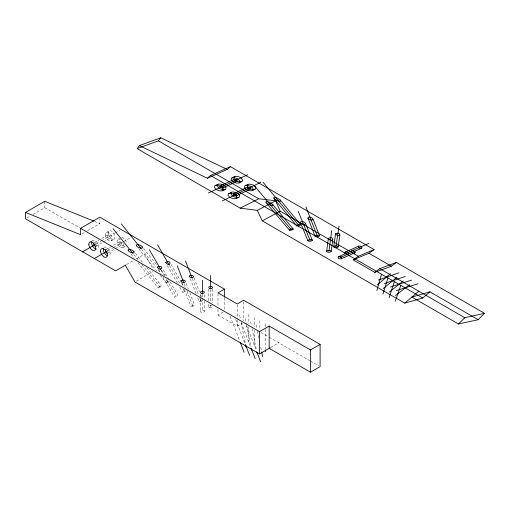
<?xml version="1.0" encoding="UTF-8"?>
<svg xmlns="http://www.w3.org/2000/svg" width="510" height="510" viewBox="0 0 510 510"><rect width="100%" height="100%" fill="white"/><g stroke="black" fill="none" stroke-linecap="round" stroke-linejoin="round"><path stroke-width="0.38" stroke-dasharray="2.55 1.91" d="M26.877 217.999L30.319 216.01M33.074 214.423L44.772 207.666L79.879 227.932M81.944 233.892L86.764 231.113M87.452 230.711L99.839 223.558L99.839 218.79M106.354 232.458L109.108 230.871M94.05 242.938L98.87 240.153M101.617 238.565L107.814 234.989M96.084 244.009L100.878 241.243M101.56 240.847L114.578 233.331M115.266 232.936L120.06 230.169M95.995 246.311L102.88 242.333M103.568 241.938L109.765 238.361M111.225 240.892L113.979 239.298M118.059 239.215L119.436 238.419M105.748 249.696L119.518 241.746M107.782 250.767L112.582 248M113.265 247.605L122.859 242.065M123.541 241.67L130.394 237.711M107.699 253.068L114.578 249.09M115.266 248.695L121.463 245.119M122.923 247.643L125.677 246.056A4.864 2.811 60 0 1 121.641 244.437A4.864 2.811 60 0 1 119.863 239.165M126.684 264.492L133.569 260.521M136.323 258.927L144.585 254.158L152.675 268.183M136.323 281.182L152.841 271.645M182.822 292.491L186.169 290.56M218.006 309.532L218.006 315.097L223.144 312.133M218.006 315.097L237.277 326.221L242.416 323.257M270.549 347.552L278.811 342.784M94.701 221.487L99.839 223.558M260.91 332.45L268.483 336.823M269.172 337.218L309.78 360.666M310.469 361.061L318.731 365.836M141.678 249.25L156.073 267.157M158.055 269.631L161.039 273.334M165.999 279.512L167.988 281.979M138.65 248.587L156.57 270.861M160.051 275.19L166.528 283.235M133.913 254.637L138.873 260.814M141.856 264.518L159.726 286.748M130.885 253.974L134.372 258.302M137.853 262.637L158.266 288.003M143.578 248.517L157.01 265.238M160.988 270.192L165.469 275.77M135.322 253.285L142.781 262.573M146.759 267.533L161.185 285.492M169.447 265.442L180.546 284.656M182.924 288.775L184.505 291.516M167.248 265.5L177.384 283.037M179.724 287.079L182.841 292.479M161.192 270.211L164.36 275.7M166.738 279.818L176.243 296.284M158.597 269.592L160.937 273.64M162.888 277.013L174.586 297.247L177.926 295.315L169.173 280.175M171.079 264.384L181.401 282.291M181.802 282.98L184.18 287.111M163.219 269.841L168.778 279.486M190.294 278.772L196.044 293.562M197.772 297.993L199.212 301.69M181.745 282.801L183.186 286.499M184.333 289.457L190.95 306.459M246.693 325.833L256.377 350.791M241.185 322.651L250.869 347.616M235.677 319.47L245.648 345.168M230.169 316.296L239.859 341.254M194.106 277.848L199.461 291.682M200.589 294.595L201.431 296.775M192.385 278.785L198.721 295.118M199.875 298.089L201.029 301.053M186.131 283.343L188.381 289.17M189.79 292.81L194.584 305.184M184.123 283.554L185.85 288.003M187.004 290.974L192.767 305.822M256.173 324.947L256.804 328.032M257.435 331.124L258.857 338.073M260.757 347.335L261.547 351.199M250.665 321.765L251.455 325.629M252.087 328.714L256.511 350.338M245.157 318.584L246.266 323.99M246.426 324.762L251.003 347.157M239.655 315.409L240.446 319.266M241.077 322.358L245.814 345.519M265.366 323.895L265.366 328.548M265.366 329.326L265.366 350.262M259.864 320.72L259.864 330.021M254.356 317.539L254.356 326.846M254.356 329.944L254.356 345.455M248.848 314.358L248.848 323.665M248.848 326.763L248.848 342.274M243.703 301.85L243.703 320.924M237.277 304.763L237.277 319.069M237.277 319.866L237.277 326.221M224.432 297.878L224.432 310.596M218.006 293.639L218.006 306.357M212.613 289.132L212.613 302.647M210.662 289.508L210.662 301.952M210.662 305.063L210.662 306.618M208.717 289.132L208.717 301.053M208.717 304.234L208.717 306.618M204.351 294.697L204.351 300.262M204.351 301.053L204.351 311.387A1.944 1.122 0 0 1 201.431 312.362A1.944 1.122 0 0 1 201.431 310.411A1.944 1.122 0 0 1 204.351 311.387M202.4 294.276L202.4 297.387M202.4 298.165L202.4 311.387M200.455 294.697L200.455 297.878M200.455 298.669L200.455 311.387M44.772 201.303L44.772 207.666M123.547 243.372A4.864 2.811 60 0 1 121.565 247.828A4.864 2.811 60 0 1 117.09 242.097A4.864 2.811 60 0 1 120.487 239.458M121.66 237.399A4.864 2.811 60 0 1 126.671 243.461M103.842 247.541A4.864 2.811 60 0 1 109.28 250.193A4.864 2.811 60 0 1 108.305 255.822M91.966 241.032A4.864 2.811 60 0 1 97.327 243.009A4.864 2.811 60 0 1 96.906 249.039M106.475 249.67A1.944 1.122 60 0 1 108.075 252.45M95.019 243.034A1.944 1.122 60 0 1 95.657 243.576M96.243 244.596A1.944 1.122 60 0 1 96.243 246.062M200.169 301.761A1.944 0.414 -21.2 0 0 202.846 300.371A1.944 0.414 -21.2 0 0 200.067 301.034A1.944 0.414 -21.2 0 0 200.169 301.761M167.376 282.916A1.944 0.414 -38.8 0 0 169.518 280.78A1.944 0.414 -38.8 0 0 167.07 282.247A1.944 0.414 -38.8 0 0 167.376 282.916M191.907 306.529A1.944 0.414 -21.2 0 0 194.584 305.139A1.944 0.414 -21.2 0 0 191.805 305.802A1.944 0.414 -21.2 0 0 191.907 306.529M159.114 287.685A1.944 0.414 -38.8 0 0 161.256 285.549A1.944 0.414 -38.8 0 0 158.808 287.015A1.944 0.414 -38.8 0 0 159.114 287.685M209.521 307.53A1.944 1.122 0 0 0 212.6 306.733A1.944 1.122 0 0 0 209.871 305.592A1.944 1.122 0 0 0 209.521 307.53M105.391 235.339A4.864 2.811 60 0 0 110.957 241.013A4.864 2.811 60 0 0 110.02 233.676A4.864 2.811 60 0 0 105.391 235.339M108.145 233.752A4.864 2.811 60 0 0 113.711 239.426A4.864 2.811 60 0 0 112.774 232.082A4.864 2.811 60 0 0 108.145 233.752M119.13 242.894A1.944 1.122 60 0 0 121.361 245.163A1.944 1.122 60 0 0 120.985 242.231A1.944 1.122 60 0 0 119.13 242.894M107.431 236.143A1.944 1.122 60 0 0 109.656 238.412A1.944 1.122 60 0 0 109.28 235.473A1.944 1.122 60 0 0 107.431 236.143"/><path stroke-width="0.76" d="M328.37 238.317C332.622 244.22 335.019 235.295 328.37 238.317L326.7 251.245A1.23 0.708 0 0 0 326.751 251.506L327.312 251.965A2.403 1.39 0 0 0 327.911 252.163L328.096 252.208A2.99 1.728 0 0 0 329.415 252.278L330.799 251.889A1.32 0.759 0 0 0 331.137 251.455L332.82 239.464M217.228 185.347L218.248 187.406A9.04 5.221 0 0 0 221.168 189.178L223.571 189.675A2.422 1.396 0 0 0 225.273 189.414A2.04 1.179 0 0 0 225.637 189.159L226.07 187.884L224.948 186.163A9.588 5.533 0 0 0 223.609 185.194C221.04 183.568 217.674 183.651 215.226 185.589A2.027 1.167 0 0 0 214.799 185.857L214.41 187.138L215.551 188.847A9.696 5.597 0 0 0 216.884 189.809C219.453 191.428 222.825 191.384 225.254 189.395M335.606 233.733C339.609 239.515 342.28 230.922 335.606 233.733L333.725 246.668A1.192 0.689 0 0 0 333.769 246.923L334.235 247.324A2.295 1.326 0 0 0 334.758 247.528L335.115 247.611A2.996 1.728 0 0 0 336.421 247.688L337.779 247.305A1.269 0.733 0 0 0 338.111 246.891L339.979 234.906M272.773 204.969L272.71 205.179A0.739 0.427 0 0 1 272.334 205.422L269.216 204.816L266.175 202.821L289.623 230.303A1.613 0.931 0 0 0 290.133 230.316L291.07 230.201A5.387 3.111 0 0 0 292.09 229.921L292.848 229.583A2.167 1.249 0 0 0 293.11 229.404L293.237 229.035L272.41 204.178A3.551 2.053 0 0 1 272.812 204.963M328.918 251.347L331.717 230.603M335.911 246.776L339.042 226.045M376.826 290.572L381.486 274.303M382.965 294.117L387.906 278.014M389.111 297.661L394.332 281.718M395.25 301.206L400.758 285.428M219.925 186.086L220.205 186.998M223.246 187.776L223.074 186.692A3.723 2.148 0 0 0 222.022 185.991L220.218 185.825L234.198 179.373L235.9 179.558A3.532 2.04 0 0 1 236.933 180.247L237.067 181.324M374.142 249.6L358.313 256.262L280.175 211.153L275.636 200.774L257.282 210.381L240.242 208.15L137.139 148.627L139.364 145.599L160.758 137.808L227.281 169.441L230.437 166.636L374.142 249.6L368.94 253.26L353.156 259.851L374.799 272.346L391.38 266.207L396.372 262.433L484.5 313.312L478.214 319.719L458.458 323.977L411.876 297.081L429.904 291.828L478.214 319.719M137.139 148.627L158.374 140.836L160.758 137.808M458.458 323.977L464.788 317.736L484.5 313.312M233.937 179.514L234.077 180.597A3.532 2.04 0 0 0 235.104 181.279L236.901 181.426L223.087 187.878M139.364 145.599L207.417 178.245L210.451 175.453L230.437 166.636M236.812 195.61L236.57 194.431A3.704 2.142 0 0 0 235.614 193.838L233.758 193.685L247.477 187.074L249.231 187.253A3.519 2.034 0 0 1 250.161 187.839L250.372 189.006M247.242 187.202L247.458 188.369A3.519 2.034 0 0 0 248.389 188.949L250.244 189.089L236.685 195.687A0.899 0.516 0 0 1 236.213 195.802L235.167 195.661A3.544 2.046 0 0 1 233.771 194.82M257.282 210.381L262.28 220.875L404.736 303.118L422.752 298.019L429.904 291.828M377.164 285.045L390.456 273.647M404.736 303.118L418.831 291.204M383.259 288.564L396.831 277.325M389.353 292.077L403.206 281.004M395.448 295.596L409.575 284.682M374.799 272.346L379.759 268.649L396.372 262.433M353.156 259.851L358.313 256.262M125.995 264.894L115.674 270.855L25.5 218.79L25.5 212.434L44.772 201.303L93.968 221.187M25.5 212.434L80.567 234.689L80.567 228.327L99.839 217.203L224.432 289.132L224.432 297.081M82.378 251.921L95.395 244.405M94.082 258.678L107.1 251.162M224.432 289.132L218.006 292.842L237.277 303.966L243.703 300.262L320.108 344.371L320.108 366.626L310.469 372.192L269.172 348.349L269.172 326.094L259.533 331.653L80.567 228.327M125.307 265.289L134.946 281.979L259.533 353.908L269.86 347.947M269.172 326.094L310.469 349.936L320.108 344.371M308.269 240.191L309.226 239.827A3.666 2.116 0 0 1 310.322 239.681L311.125 239.7A1.906 1.096 0 0 1 311.776 239.834L312.075 239.987A0.842 0.484 0 0 1 312.241 240.184L305.496 223.418A3.213 1.855 0 0 0 305.375 223.189A4.494 2.595 0 0 0 304.872 222.641C304.438 222.028 300.702 220.345 300.39 222.43L307.919 240.765A0.842 0.484 0 0 0 308.078 240.956L308.384 241.109A1.893 1.096 0 0 0 309.028 241.243L309.831 241.268A3.666 2.116 0 0 0 310.928 241.115L311.89 240.752A1.173 0.676 0 0 0 312.286 240.178M262.28 220.875L280.175 211.153M240.242 208.15L258.729 198.772L275.636 200.774M236.136 198.543L238.903 197.185A2.04 1.179 0 0 0 239.209 196.994L239.617 195.47L238.291 193.781A9.473 5.47 0 0 0 236.94 192.895L232.7 191.887L228.78 193.507A2.027 1.173 0 0 0 228.429 193.723L228.066 195.253L229.404 196.93A9.575 5.527 0 0 0 230.749 197.803L233.905 198.798L236.136 198.543A2.021 1.167 0 0 0 236.442 198.352L236.844 196.828L235.505 195.132A9.575 5.527 0 0 0 234.147 194.246L231.004 193.258L228.78 193.507M252.405 190.555L255.045 189.261A2.155 1.243 0 0 0 255.363 189.07L255.829 187.552L254.566 185.882A8.893 5.132 0 0 0 253.247 185.015L249.052 184.059L245.259 185.621A2.142 1.237 0 0 0 244.896 185.844L244.405 187.1L245.45 188.764A8.963 5.176 0 0 0 247.063 189.879L250.174 190.836L252.405 190.555A2.142 1.237 0 0 0 252.724 190.364L253.24 189.114L252.208 187.431A8.963 5.176 0 0 0 250.582 186.303L247.484 185.353L245.259 185.621M222.252 200.972L260.833 182.28M239.024 182.924L241.714 181.656A2.155 1.243 0 0 0 242.103 181.413L242.588 180.145L241.53 178.443A9.001 5.196 0 0 0 240.229 177.493C237.711 175.912 234.415 176.026 232.024 177.888A2.142 1.237 0 0 0 231.585 178.162L231.145 179.444L232.222 181.126A9.097 5.253 0 0 0 233.516 182.07L236.449 183.128L239.024 182.924A2.136 1.23 0 0 0 239.413 182.682L239.885 181.407L238.82 179.705A9.097 5.253 0 0 0 237.513 178.749L234.594 177.697L232.024 177.888M208.431 192.99L247.758 174.732M345.429 252.036L358.696 246.151A1.377 0.797 0 0 1 359.097 246.024L360.8 246.209A2.894 1.67 0 0 1 361.832 246.923L361.686 248.109A1.358 0.784 0 0 1 361.067 248.351L359.365 248.166A2.894 1.67 0 0 1 358.339 247.452L358.485 246.26A1.358 0.784 0 0 1 358.696 246.151M207.417 178.245L227.281 169.441M338.551 256.67L368.928 243.295M339.902 257.69L361.966 248.07M341.247 258.723L354.546 252.973M255.045 189.261L252.807 189.541L249.709 188.598A8.874 5.125 0 0 1 248.102 187.482L247.069 185.819L247.567 184.569A2.161 1.249 0 0 1 247.93 184.346M241.714 181.656L239.139 181.866L236.213 180.814A9.001 5.196 0 0 1 234.925 179.877L233.86 178.194L234.307 176.913A2.161 1.249 0 0 1 234.747 176.638M215.226 185.589L217.795 185.417L220.76 186.513A9.69 5.597 0 0 1 222.105 187.482L223.24 189.21L222.819 190.485A2.021 1.167 0 0 1 222.436 190.727M378.28 280.054L398.96 272.812M384.33 283.541L405.284 276.458M390.38 287.034L411.608 280.111M396.429 290.528L417.932 283.764M130.088 249.46L128.609 249.46A1.001 0.58 0 0 0 128.176 249.709L128.22 250.646M140.256 248.051L141.876 248.077A1.001 0.574 0 0 0 142.309 247.828L142.309 246.974M368.94 253.26L391.38 266.207M158.374 140.836L258.729 198.772M379.759 268.649L464.788 317.736M210.451 175.453L422.752 298.019M296.712 225.841L297.024 225.962A1.466 0.848 0 0 0 297.445 225.987L298.522 225.86A5.387 3.111 0 0 0 299.536 225.579L300.16 225.318A2.352 1.358 0 0 0 300.486 225.114L300.32 224.591A1.479 0.854 0 0 0 299.893 224.566L298.822 224.693A5.387 3.111 0 0 0 297.815 224.967L297.19 225.235A2.372 1.371 0 0 0 296.865 225.433L296.712 225.841L274.099 198.619A3.379 1.951 0 0 1 273.704 197.816L273.806 197.65A0.727 0.421 0 0 1 274.182 197.415L277.115 197.969L280.13 199.863L300.651 224.731M293.237 229.035L292.855 228.888A1.626 0.937 0 0 0 292.338 228.875L291.408 228.996A5.387 3.111 0 0 0 290.394 229.277L289.642 229.608A2.187 1.262 0 0 0 289.374 229.787L289.24 230.157M272.385 204.153L269.337 202.145L266.22 201.539A0.739 0.427 0 0 0 265.863 201.743L265.767 201.992A3.653 2.11 0 0 0 266.163 202.782L266.156 202.801M233.752 194.826L233.484 193.934A0.886 0.51 0 0 1 233.618 193.768M254.681 186.131L291.242 229.596M274.099 198.619L277.089 200.621L280.226 201.252A0.714 0.414 0 0 0 280.57 201.055L280.653 200.851A3.372 1.944 0 0 0 280.29 200.067M262.95 182.115L298.669 225.273M121.323 223.928L141.181 248.631M113.061 228.697L132.919 253.4M338.149 257.971L338.334 256.785A1.415 0.816 0 0 1 338.952 256.543L340.489 256.657A2.735 1.581 0 0 1 341.649 257.416L341.477 258.595A1.415 0.816 0 0 1 340.839 258.844L339.316 258.729A2.735 1.581 0 0 1 338.156 257.971M134.002 251.659L134.047 252.597A1.001 0.58 0 0 1 133.614 252.845L132.135 252.852A6.471 3.736 0 0 1 128.297 250.627M157.564 244.851L169.052 264.754M149.302 249.619L160.797 269.522M136.438 245.794L136.438 244.94A1.001 0.58 0 0 1 136.871 244.692L138.49 244.717A6.471 3.736 0 0 1 142.258 246.987M298.203 211.255L310.08 240.471M307.944 218.031L315.148 236.302A0.816 0.472 0 0 0 315.314 236.493L315.55 236.621A1.766 1.02 0 0 0 316.104 236.755L317.067 236.799A3.666 2.116 0 0 0 318.157 236.653L318.986 236.359A1.179 0.682 0 0 0 319.49 235.748L312.993 219.058A3.825 2.206 0 0 0 312.343 218.28C311.776 217.623 308.371 216.004 307.944 218.031A3.825 2.206 0 0 0 308.588 218.803C309.647 219.848 312.885 220.798 313.006 219.102M305.943 206.933L317.29 236.028M305.496 223.418C305.197 225.509 301.525 223.826 301.008 223.195A4.488 2.588 0 0 1 300.498 222.647A3.219 1.861 0 0 1 300.39 222.43M256.944 352.263L260.648 361.807M251.156 348.349L255.147 358.626M245.648 345.168L249.639 355.451M240.427 342.726L244.131 352.27M185.474 260.967L192.098 278.039M177.212 265.735L183.836 282.808M261.7 351.97L262.65 356.605M256.83 351.881L257.142 353.424M251.322 348.7L251.64 350.242M245.814 345.519L246.132 347.068M310.469 349.936L310.469 372.192M265.366 350.262L265.366 351.811M259.533 331.653L259.533 353.908M210.662 275.508L210.662 288.73M202.4 280.277L202.4 293.499M331.13 251.455A1.23 0.708 0 0 0 331.086 251.194L330.518 250.735A2.41 1.39 0 0 0 329.919 250.531L329.734 250.493A2.99 1.728 0 0 0 328.421 250.423L327.037 250.805A1.32 0.759 0 0 0 326.693 251.245M231.228 192.385A2.046 1.179 0 0 1 231.585 192.162M231.208 192.378A2.767 1.6 0 0 0 230.775 193.233L231.776 195.228A9.123 5.266 0 0 0 234.485 196.898L236.933 197.472A2.569 1.479 0 0 0 238.929 197.204M217.279 185.34A2.429 1.403 0 0 1 218.057 184.263M223.252 187.782A0.886 0.51 0 0 1 222.487 187.98L221.703 187.865A3.494 2.014 0 0 1 220.231 186.991M338.104 246.891A1.186 0.689 0 0 0 338.053 246.636L337.588 246.228A2.295 1.326 0 0 0 337.059 246.024L336.702 245.941A2.996 1.728 0 0 0 335.408 245.871L334.05 246.247A1.269 0.733 0 0 0 333.712 246.661M319.438 235.748A0.816 0.472 0 0 0 319.273 235.556L319.037 235.435A1.772 1.026 0 0 0 318.476 235.295L317.52 235.25A3.666 2.116 0 0 0 316.436 235.403L315.607 235.69A1.186 0.682 0 0 0 315.097 236.308M307.868 240.771A1.179 0.682 0 0 1 308.289 240.21M140.282 248.007A6.471 3.736 0 0 1 136.482 245.782M130.069 249.486A6.471 3.736 0 0 1 133.926 251.679M107.674 255.746A4.864 2.811 60 0 1 103.339 248.701M96.288 249.052A4.864 2.811 60 0 1 92.712 246.234A4.864 2.811 60 0 1 91.711 241.619M107.355 253.158A1.944 1.122 60 0 1 105.57 251.583A1.944 1.122 60 0 1 105.857 249.645M95.657 246.4A1.944 1.122 60 0 1 93.955 245.01A1.944 1.122 60 0 1 93.955 243.002M344.856 252.711L345.053 253.317A2.754 1.587 0 0 0 346.048 254.005L347.712 254.178A1.364 0.79 0 0 0 348.324 253.942L348.489 252.775A2.754 1.587 0 0 0 347.495 252.087L345.825 251.915A1.364 0.79 0 0 0 345.225 252.15L344.856 252.711M157.341 267.17C161.874 273.284 164.418 263.67 157.341 267.17M165.603 262.401C170.174 268.515 172.648 258.889 165.603 262.401M181.133 280.965L181.126 281.087A2.461 1.422 0 0 0 183.708 282.451L184.301 282.361A1.708 0.982 0 0 0 185.168 281.864L185.334 281.399A2.461 1.422 0 0 0 182.746 280.035L182.153 280.117A1.708 0.982 0 0 0 181.286 280.621L181.133 280.965M355.151 252.252L354.781 252.845A1.409 0.81 0 0 1 354.138 253.094L352.576 252.966A2.869 1.657 0 0 1 351.384 252.189L351.543 250.971A1.409 0.81 0 0 1 352.168 250.729L353.902 250.914A2.894 1.67 0 0 1 354.934 251.634L355.151 252.252M189.42 276.076L189.395 276.197A2.461 1.422 0 0 0 191.76 277.676L192.563 277.593A1.708 0.982 0 0 0 193.43 277.096L193.583 276.751A2.461 1.422 0 0 0 191.218 275.266L190.415 275.349A1.708 0.982 0 0 0 189.548 275.853L189.42 276.076M201.259 293.224A1.944 1.122 0 0 0 204.338 292.428A1.944 1.122 0 0 0 201.609 291.286A1.944 1.122 0 0 0 201.259 293.224M209.521 288.456A1.944 1.122 0 0 0 212.6 287.659A1.944 1.122 0 0 0 209.871 286.518A1.944 1.122 0 0 0 209.521 288.456M100.572 251.634A4.864 2.811 60 0 0 106.137 257.308A4.864 2.811 60 0 0 105.2 249.964A4.864 2.811 60 0 0 100.572 251.634M88.867 244.876A4.864 2.811 60 0 0 94.439 250.55A4.864 2.811 60 0 0 93.496 243.213A4.864 2.811 60 0 0 88.867 244.876"/></g></svg>
